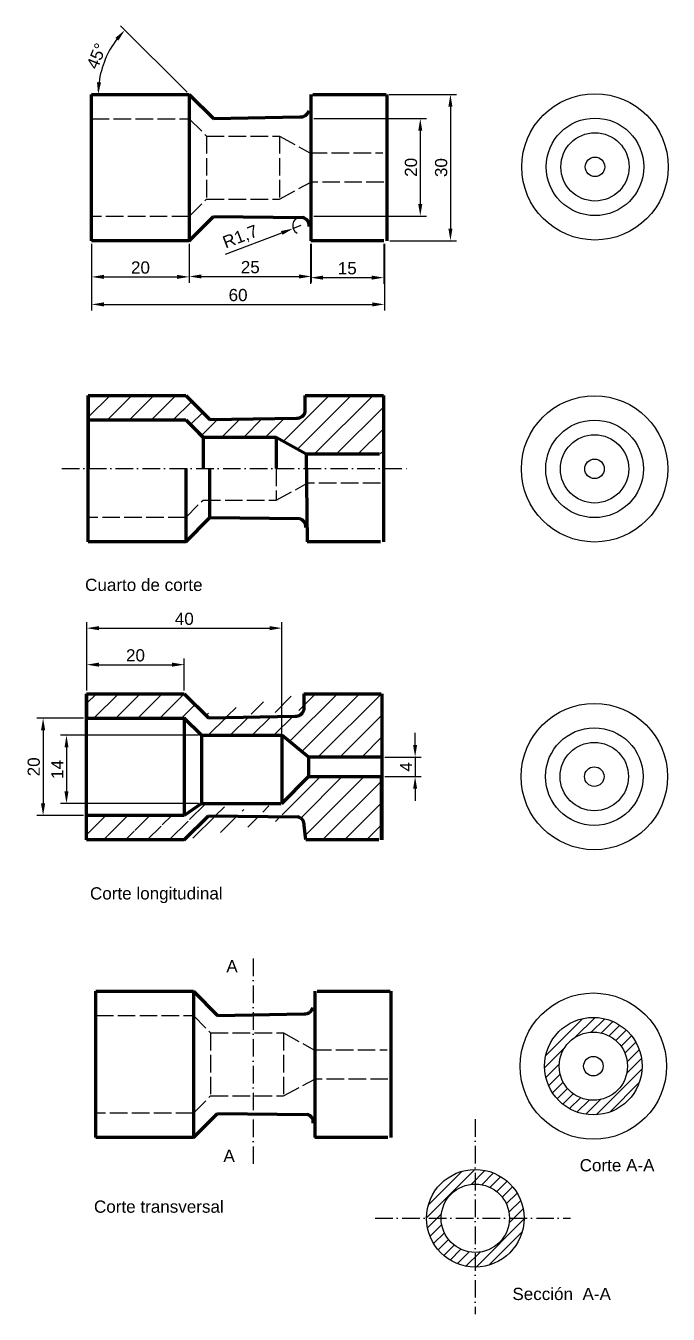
# Model space of a CAD drawing. Header units: millimetres. Extents: x 1128 to 1498, y 580 to 850.
# Drawn here: x 1128.3 to 1259.9, y 585.7 to 849.9 of the extents above; entities that cross this region are included whole.
import ezdxf

# ---------------------------------------------------------------- set-up
doc = ezdxf.new("R2010")
doc.units = ezdxf.units.MM
doc.header["$LTSCALE"] = 0.3
for name, pattern in [('ACAD_ISO02W100', [15, 12, -3]), ('ACAD_ISO04W100', [30, 24, -3, 0, -3]), ('ACAD_ISO10W100', [18, 12, -3, 0, -3])]:
    doc.linetypes.add(name, pattern=pattern)
doc.layers.get('Defpoints').update_dxf_attribs({"linetype": 'ACAD_ISO10W100'})
for name, color, linetype, lineweight, plot in [('cotas', 7, 'Continuous', 30, False), ('linea de raya larga y punto', 7, 'ACAD_ISO04W100', 30, False), ('linea discontinua', 7, 'ACAD_ISO02W100', 30, False), ('linea fina continua', 7, 'Continuous', 30, False), ('linea gruesa continua', 7, 'Continuous', 80, False), ('Nombres', 7, 'ACAD_ISO02W100', 30, False)]:
    doc.layers.add(name, color=color, linetype=linetype, lineweight=lineweight, plot=plot)
doc.layers.add('rayado', color=7, linetype='ACAD_ISO10W100', plot=False)
doc.styles.get("Standard").update_dxf_attribs({"font": 'arial.ttf'})
doc.dimstyles.new('ISO-25', dxfattribs={"dimtxt": 2.5, "dimasz": 2.5, "dimexe": 1.25, "dimexo": 0.625, "dimtad": 1, "dimtxsty": 'Standard', "dimcen": 2.5, "dimadec": 0, "dimazin": 0, "dimtfac": 1, "dimtmove": 0, "dimatfit": 3, "dimfxl": 1, "dimarcsym": 0})
pattern_1 = [(45, (1102.7096, 569.5876), (-2.245064, 2.245064), [])]

# ---------------------------------------------------------------- blocks, each defined once
blk = doc.blocks.new('*D140')
at = {"layer": 'cotas', "color": 0, "linetype": 'ByBlock', "lineweight": -2}
blk.add_line((1161.35, 836.25), (1147.71, 849.89), dxfattribs=at)
blk.add_arc((1161.79, 835.81), 18.66, 142.6809, 172.3191, dxfattribs=at)
at = {"layer": 'cotas', "color": 0, "linetype": 'ByBlock', "lineweight": 80}
for points in [[(1146.64, 847.4), (1147.26, 846.85), (1148.59, 849.01)], [(1143.71, 838.28), (1142.88, 838.33), (1143.13, 835.81)]]:
    blk.add_solid(points, dxfattribs=at)
at = {"layer": 'Defpoints', "color": 0, "linetype": 'ByBlock', "lineweight": 80}
for p in [(1145.63, 845.14), (1141.79, 835.81), (1161.79, 835.81), (1161.79, 835.81), (1166.74, 830.86)]:
    blk.add_point(p, dxfattribs=at)
at = {"layer": 'cotas', "color": 0, "linetype": 'ByBlock', "lineweight": 30, "insert": (1142.8, 843.68), "char_height": 2.5, "attachment_point": 5, "rotation": 67.5}
blk.add_mtext('45°', dxfattribs=at)
blk = doc.blocks.new('*D141')
at = {"layer": 'cotas', "color": 0, "linetype": 'ByBlock', "lineweight": -2}
for p, q in [((1141.79, 805.19), (1141.79, 791.51)), ((1201.79, 805.19), (1201.79, 791.51)), ((1144.29, 792.76), (1199.29, 792.76))]:
    blk.add_line(p, q, dxfattribs=at)
at = {"layer": 'cotas', "color": 0, "linetype": 'ByBlock', "lineweight": 80}
for points in [[(1144.29, 793.17), (1144.29, 792.34), (1141.79, 792.76)], [(1199.29, 793.17), (1199.29, 792.34), (1201.79, 792.76)]]:
    blk.add_solid(points, dxfattribs=at)
at = {"layer": 'Defpoints', "color": 0, "linetype": 'ByBlock', "lineweight": 80}
for p in [(1141.79, 805.81), (1201.79, 805.81), (1201.79, 792.76)]:
    blk.add_point(p, dxfattribs=at)
at = {"layer": 'cotas', "color": 0, "linetype": 'ByBlock', "lineweight": 30, "insert": (1171.79, 794.66), "char_height": 2.5, "attachment_point": 5}
blk.add_mtext('60', dxfattribs=at)
blk = doc.blocks.new('*D142')
at = {"layer": 'cotas', "color": 0, "linetype": 'ByBlock', "lineweight": -2}
for p, q in [((1141.79, 804.56), (1141.79, 797.15)), ((1161.79, 805.19), (1161.79, 797.15)), ((1144.29, 798.4), (1159.29, 798.4))]:
    blk.add_line(p, q, dxfattribs=at)
at = {"layer": 'cotas', "color": 0, "linetype": 'ByBlock', "lineweight": 80}
for points in [[(1144.29, 798.82), (1144.29, 797.99), (1141.79, 798.4)], [(1159.29, 798.82), (1159.29, 797.99), (1161.79, 798.4)]]:
    blk.add_solid(points, dxfattribs=at)
at = {"layer": 'Defpoints', "color": 0, "linetype": 'ByBlock', "lineweight": 80}
for p in [(1141.79, 805.19), (1161.79, 805.81), (1161.79, 798.4)]:
    blk.add_point(p, dxfattribs=at)
at = {"layer": 'cotas', "color": 0, "linetype": 'ByBlock', "lineweight": 30, "insert": (1151.79, 800.31), "char_height": 2.5, "attachment_point": 5}
blk.add_mtext('20', dxfattribs=at)
blk = doc.blocks.new('*D143')
at = {"layer": 'cotas', "color": 0, "linetype": 'ByBlock', "lineweight": -2}
for p, q in [((1161.79, 805.19), (1161.79, 797.23)), ((1186.79, 805.19), (1186.79, 797.23)), ((1164.29, 798.48), (1184.29, 798.48))]:
    blk.add_line(p, q, dxfattribs=at)
at = {"layer": 'cotas', "color": 0, "linetype": 'ByBlock', "lineweight": 80}
for points in [[(1164.29, 798.9), (1164.29, 798.07), (1161.79, 798.48)], [(1184.29, 798.9), (1184.29, 798.07), (1186.79, 798.48)]]:
    blk.add_solid(points, dxfattribs=at)
at = {"layer": 'Defpoints', "color": 0, "linetype": 'ByBlock', "lineweight": 80}
for p in [(1161.79, 805.81), (1186.79, 805.81), (1186.79, 798.48)]:
    blk.add_point(p, dxfattribs=at)
at = {"layer": 'cotas', "color": 0, "linetype": 'ByBlock', "lineweight": 30, "insert": (1174.29, 800.39), "char_height": 2.5, "attachment_point": 5}
blk.add_mtext('25', dxfattribs=at)
blk = doc.blocks.new('*D144')
at = {"layer": 'cotas', "color": 0, "linetype": 'ByBlock', "lineweight": -2}
for p, q in [((1186.66, 805.19), (1186.66, 796.99)), ((1201.66, 805.19), (1201.66, 796.99)), ((1189.16, 798.24), (1199.16, 798.24))]:
    blk.add_line(p, q, dxfattribs=at)
at = {"layer": 'cotas', "color": 0, "linetype": 'ByBlock', "lineweight": 80}
for points in [[(1189.16, 798.66), (1189.16, 797.83), (1186.66, 798.24)], [(1199.16, 798.66), (1199.16, 797.83), (1201.66, 798.24)]]:
    blk.add_solid(points, dxfattribs=at)
at = {"layer": 'Defpoints', "color": 0, "linetype": 'ByBlock', "lineweight": 80}
for p in [(1186.66, 805.81), (1201.66, 805.81), (1201.66, 798.24)]:
    blk.add_point(p, dxfattribs=at)
at = {"layer": 'cotas', "color": 0, "linetype": 'ByBlock', "lineweight": 30, "insert": (1194.16, 800.15), "char_height": 2.5, "attachment_point": 5}
blk.add_mtext('15', dxfattribs=at)
blk = doc.blocks.new('*D145')
at = {"layer": 'cotas', "color": 0, "linetype": 'ByBlock', "lineweight": -2}
for p, q in [((1202.75, 835.81), (1216.55, 835.81)), ((1215.3, 833.31), (1215.3, 808.31)), ((1202.9, 805.81), (1216.55, 805.81))]:
    blk.add_line(p, q, dxfattribs=at)
at = {"layer": 'cotas', "color": 0, "linetype": 'ByBlock', "lineweight": 80}
for points in [[(1214.88, 833.31), (1215.71, 833.31), (1215.3, 835.81)], [(1214.88, 808.31), (1215.71, 808.31), (1215.3, 805.81)]]:
    blk.add_solid(points, dxfattribs=at)
at = {"layer": 'Defpoints', "color": 0, "linetype": 'ByBlock', "lineweight": 80}
for p in [(1202.12, 835.81), (1202.28, 805.81), (1215.3, 805.81)]:
    blk.add_point(p, dxfattribs=at)
at = {"layer": 'cotas', "color": 0, "linetype": 'ByBlock', "lineweight": 30, "insert": (1213.4, 820.81), "char_height": 2.5, "attachment_point": 5, "rotation": 90}
blk.add_mtext('30', dxfattribs=at)
blk = doc.blocks.new('*D130')
at = {"layer": 'cotas', "color": 0, "linetype": 'ByBlock', "lineweight": -2}
for p, q in [((1187.29, 830.86), (1210.37, 830.86)), ((1209.12, 828.36), (1209.12, 813.36)), ((1187.29, 810.86), (1210.37, 810.86))]:
    blk.add_line(p, q, dxfattribs=at)
at = {"layer": 'cotas', "color": 0, "linetype": 'ByBlock', "lineweight": 80}
for points in [[(1208.7, 828.36), (1209.53, 828.36), (1209.12, 830.86)], [(1208.7, 813.36), (1209.53, 813.36), (1209.12, 810.86)]]:
    blk.add_solid(points, dxfattribs=at)
at = {"layer": 'Defpoints', "color": 0, "linetype": 'ByBlock', "lineweight": 80}
for p in [(1186.66, 830.86), (1186.66, 810.86), (1209.12, 810.86)]:
    blk.add_point(p, dxfattribs=at)
at = {"layer": 'cotas', "color": 0, "linetype": 'ByBlock', "lineweight": 30, "insert": (1207.22, 820.86), "char_height": 2.5, "attachment_point": 5, "rotation": 90}
blk.add_mtext('20', dxfattribs=at)
blk = doc.blocks.new('*D146')
at = {"layer": 'cotas', "color": 0, "linetype": 'ByBlock', "lineweight": -2}
for p, q in [((1140.77, 713.56), (1140.77, 720.13)), ((1143.27, 718.88), (1158.27, 718.88)), ((1160.77, 713.56), (1160.77, 720.13))]:
    blk.add_line(p, q, dxfattribs=at)
at = {"layer": 'cotas', "color": 0, "linetype": 'ByBlock', "lineweight": 80}
for points in [[(1143.27, 719.3), (1143.27, 718.47), (1140.77, 718.88)], [(1158.27, 719.3), (1158.27, 718.47), (1160.77, 718.88)]]:
    blk.add_solid(points, dxfattribs=at)
at = {"layer": 'Defpoints', "color": 0, "linetype": 'ByBlock', "lineweight": 80}
for p in [(1160.77, 718.88), (1140.77, 712.93), (1160.77, 712.93)]:
    blk.add_point(p, dxfattribs=at)
at = {"layer": 'cotas', "color": 0, "linetype": 'ByBlock', "lineweight": 30, "insert": (1150.77, 720.78), "char_height": 2.5, "attachment_point": 5}
blk.add_mtext('20', dxfattribs=at)
blk = doc.blocks.new('*D131')
at = {"layer": 'cotas', "color": 0, "linetype": 'ByBlock', "lineweight": -2}
for p, q in [((1140.77, 714.18), (1140.77, 727.62)), ((1180.77, 704.76), (1180.77, 727.62)), ((1143.27, 726.37), (1178.27, 726.37))]:
    blk.add_line(p, q, dxfattribs=at)
at = {"layer": 'cotas', "color": 0, "linetype": 'ByBlock', "lineweight": 80}
for points in [[(1143.27, 726.78), (1143.27, 725.95), (1140.77, 726.37)], [(1178.27, 726.78), (1178.27, 725.95), (1180.77, 726.37)]]:
    blk.add_solid(points, dxfattribs=at)
at = {"layer": 'Defpoints', "color": 0, "linetype": 'ByBlock', "lineweight": 80}
for p in [(1180.77, 726.37), (1140.77, 713.56), (1180.77, 704.14)]:
    blk.add_point(p, dxfattribs=at)
at = {"layer": 'cotas', "color": 0, "linetype": 'ByBlock', "lineweight": 30, "insert": (1160.77, 728.27), "char_height": 2.5, "attachment_point": 5}
blk.add_mtext('40', dxfattribs=at)
blk = doc.blocks.new('*D147')
at = {"layer": 'cotas', "color": 0, "linetype": 'ByBlock', "lineweight": -2}
for p, q in [((1140.14, 707.93), (1130.59, 707.93)), ((1131.84, 705.43), (1131.84, 690.43)), ((1140.14, 687.93), (1130.59, 687.93))]:
    blk.add_line(p, q, dxfattribs=at)
at = {"layer": 'cotas', "color": 0, "linetype": 'ByBlock', "lineweight": 80}
for points in [[(1131.42, 705.43), (1132.26, 705.43), (1131.84, 707.93)], [(1131.42, 690.43), (1132.26, 690.43), (1131.84, 687.93)]]:
    blk.add_solid(points, dxfattribs=at)
at = {"layer": 'Defpoints', "color": 0, "linetype": 'ByBlock', "lineweight": 80}
for p in [(1140.77, 707.93), (1131.84, 687.93), (1140.77, 687.93)]:
    blk.add_point(p, dxfattribs=at)
at = {"layer": 'cotas', "color": 0, "linetype": 'ByBlock', "lineweight": 30, "insert": (1129.94, 697.93), "char_height": 2.5, "attachment_point": 5, "rotation": 90}
blk.add_mtext('20', dxfattribs=at)
blk = doc.blocks.new('*D148')
at = {"layer": 'cotas', "color": 0, "linetype": 'ByBlock', "lineweight": -2}
for p, q in [((1163.68, 704.4), (1135.38, 704.4)), ((1136.63, 701.9), (1136.63, 692.9)), ((1163.68, 690.4), (1135.38, 690.4))]:
    blk.add_line(p, q, dxfattribs=at)
at = {"layer": 'cotas', "color": 0, "linetype": 'ByBlock', "lineweight": 80}
for points in [[(1136.22, 701.9), (1137.05, 701.9), (1136.63, 704.4)], [(1136.22, 692.9), (1137.05, 692.9), (1136.63, 690.4)]]:
    blk.add_solid(points, dxfattribs=at)
at = {"layer": 'Defpoints', "color": 0, "linetype": 'ByBlock', "lineweight": 80}
for p in [(1164.3, 704.4), (1136.63, 690.4), (1164.3, 690.4)]:
    blk.add_point(p, dxfattribs=at)
at = {"layer": 'cotas', "color": 0, "linetype": 'ByBlock', "lineweight": 30, "insert": (1134.75, 697.4), "char_height": 2.5, "attachment_point": 5, "rotation": 90}
blk.add_mtext('14', dxfattribs=at)
blk = doc.blocks.new('*D149')
at = {"layer": 'cotas', "color": 0, "linetype": 'ByBlock', "lineweight": -2}
for p, q in [((1208.06, 702.43), (1208.06, 704.93)), ((1201.88, 699.93), (1209.31, 699.93)), ((1208.06, 699.93), (1208.06, 695.93)), ((1201.88, 695.93), (1209.31, 695.93)), ((1208.06, 693.43), (1208.06, 690.93))]:
    blk.add_line(p, q, dxfattribs=at)
at = {"layer": 'cotas', "color": 0, "linetype": 'ByBlock', "lineweight": 80}
for points in [[(1207.65, 702.43), (1208.48, 702.43), (1208.06, 699.93)], [(1207.65, 693.43), (1208.48, 693.43), (1208.06, 695.93)]]:
    blk.add_solid(points, dxfattribs=at)
at = {"layer": 'Defpoints', "color": 0, "linetype": 'ByBlock', "lineweight": 80}
for p in [(1201.25, 699.93), (1201.25, 695.93), (1208.06, 695.93)]:
    blk.add_point(p, dxfattribs=at)
at = {"layer": 'cotas', "color": 0, "linetype": 'ByBlock', "lineweight": 30, "insert": (1206.19, 697.93), "char_height": 2.5, "attachment_point": 5, "rotation": 90}
blk.add_mtext('4', dxfattribs=at)
blk = doc.blocks.new('*D150')
at = {"layer": 'cotas', "color": 0, "linetype": 'ByBlock', "lineweight": -2}
for p, q in [((1184.66, 808.91), (1183.07, 808.3)), ((1169.24, 803.04), (1180.73, 807.41))]:
    blk.add_line(p, q, dxfattribs=at)
blk.add_arc((1184.66, 808.91), 1.7, 96.5709, 242.9382, dxfattribs=at)
at = {"layer": 'cotas', "color": 0, "linetype": 'ByBlock', "lineweight": 80}
blk.add_solid([(1180.58, 807.8), (1180.88, 807.02), (1183.07, 808.3)], dxfattribs=at)
at = {"layer": 'Defpoints', "color": 0, "linetype": 'ByBlock', "lineweight": 80}
for p in [(1184.66, 808.91), (1183.07, 808.3)]:
    blk.add_point(p, dxfattribs=at)
at = {"layer": 'cotas', "color": 0, "linetype": 'ByBlock', "lineweight": 30, "insert": (1172.31, 806.48), "char_height": 2.5, "attachment_point": 5, "rotation": 20.8539}
blk.add_mtext('R1,7', dxfattribs=at)

msp = doc.modelspace()

# ---------------------------------------------------------------- hatches: boundary and pattern name
at = {"layer": 'rayado', "linetype": 'ByBlock', "lineweight": 30}
h = msp.add_hatch(dxfattribs=at)
h.set_pattern_fill('ANSI31', color=256, style=0)
h.set_pattern_definition(pattern_1)
h.paths.add_polyline_path([(1201.565, 774.097), (1185.559, 774.097), (1185.559, 770.726, -0.3678523), (1183.755, 769.457), (1166.029, 769.132), (1161.079, 774.082), (1156.079, 774.082), (1151.079, 774.082), (1146.079, 774.082), (1141.079, 774.082), (1141.079, 769.082), (1146.079, 769.082), (1151.079, 769.082), (1156.079, 769.082), (1161.079, 769.082), (1164.614, 765.546), (1169.027, 765.546), (1179.572, 765.546), (1185.751, 762.082), (1201.565, 762.082)])
h = msp.add_hatch(dxfattribs=at)
h.set_pattern_fill('ANSI31', color=256, style=0)
h.set_pattern_definition(pattern_1)
edge = h.paths.add_edge_path()
edge.add_line((1140.766, 712.932), (1140.766, 707.932))
edge.add_line((1140.766, 712.932), (1160.766, 712.932))
edge.add_line((1140.766, 707.932), (1160.766, 707.932))
edge.add_line((1185.262, 712.932), (1186.099, 712.932))
edge.add_line((1185.262, 712.932), (1185.246, 709.577))
edge.add_line((1165.716, 707.983), (1183.442, 708.308))
edge.add_arc((1183.598, 710.002), 1.702, 264.74409, 345.52874)
edge.add_line((1186.099, 712.932), (1201.099, 712.932))
edge.add_line((1160.766, 712.932), (1165.716, 707.983))
edge.add_line((1164.302, 704.397), (1160.766, 707.932))
edge.add_line((1164.302, 704.397), (1179.26, 704.397))
edge.add_line((1179.26, 704.397), (1180.766, 704.397))
edge.add_line((1186.252, 699.932), (1180.766, 704.397))
edge.add_line((1201.252, 699.932), (1186.252, 699.932))
edge.add_line((1201.252, 712.932), (1201.252, 699.932))
h = msp.add_hatch(dxfattribs=at)
h.set_pattern_fill('ANSI31', color=256, style=0)
h.set_pattern_definition(pattern_1)
edge = h.paths.add_edge_path()
edge.add_line((1185.639, 682.932), (1185.328, 685.873))
edge.add_arc((1183.633, 686.029), 1.702, 354.74409, 435.52874)
edge.add_line((1160.766, 682.932), (1165.716, 687.882))
edge.add_line((1200.639, 682.932), (1185.639, 682.932))
edge.add_line((1160.766, 682.932), (1140.766, 682.932))
edge.add_line((1165.716, 687.882), (1184.058, 687.677))
edge.add_line((1164.302, 690.397), (1180.622, 690.397))
edge.add_line((1164.302, 690.397), (1160.766, 687.932))
edge.add_line((1160.766, 687.932), (1140.766, 687.932))
edge.add_line((1140.766, 682.932), (1140.766, 687.932))
edge.add_line((1180.766, 690.397), (1186.252, 695.932))
edge.add_line((1186.252, 695.932), (1201.134, 695.932))
edge.add_line((1201.134, 695.932), (1201.134, 682.932))
h = msp.add_hatch(dxfattribs=at)
h.set_pattern_fill('ANSI31', color=256, scale=0.5, style=0)
h.set_pattern_definition([(45, (1096.1151, 569.5876), (-1.122532, 1.122532), [])])
edge = h.paths.add_edge_path()
edge.add_arc((1244.577, 636.554), 10, 0, 360)
edge = h.paths.add_edge_path(flags=17)
edge.add_arc((1244.577, 636.554), 7, 0, 360)
at = {"layer": 'rayado', "linetype": 'Continuous', "lineweight": 30}
h = msp.add_hatch(dxfattribs=at)
h.set_pattern_fill('ANSI31', color=256, scale=0.5, style=0)
h.set_pattern_definition([(45, (1102.7096, 569.5876), (-1.122532, 1.122532), [])])
edge = h.paths.add_edge_path()
edge.add_arc((1220.395, 605.366), 10, 0, 360)
edge = h.paths.add_edge_path(flags=17)
edge.add_arc((1220.395, 605.366), 7, 0, 360)

# ---------------------------------------------------------------- linework, layer by layer
at = {"layer": 'linea de raya larga y punto', "linetype": 'ACAD_ISO10W100', "lineweight": 30}
for p, q in [((1135.709, 759.082), (1206.49, 759.082)), ((1174.852, 658.599), (1174.852, 615.757)), ((1220.395, 625.683), (1220.395, 585.683)), ((1199.898, 605.366), (1239.898, 605.366))]:
    msp.add_line(p, q, dxfattribs=at)
at = {"layer": 'linea discontinua', "linetype": 'ACAD_ISO02W100', "lineweight": 30}
for p, q in [((1141.791, 830.811), (1161.791, 830.811)), ((1161.791, 830.811), (1165.327, 827.276)), ((1165.327, 827.276), (1180.285, 827.276)), ((1165.327, 827.276), (1165.327, 814.347)), ((1180.285, 827.276), (1180.285, 814.347)), ((1180.285, 827.276), (1186.463, 823.811)), ((1186.463, 823.811), (1201.463, 823.811)), ((1180.285, 814.347), (1186.664, 817.811)), ((1201.664, 817.811), (1186.664, 817.811)), ((1161.791, 810.811), (1165.327, 814.347)), ((1165.327, 814.347), (1180.285, 814.347)), ((1161.791, 810.811), (1141.791, 810.811)), ((1179.572, 759.082), (1179.572, 752.617)), ((1179.572, 752.617), (1185.952, 756.082)), ((1200.952, 756.082), (1185.952, 756.082)), ((1161.079, 749.082), (1164.614, 752.617)), ((1164.614, 752.617), (1179.572, 752.617)), ((1161.079, 749.082), (1141.079, 749.082)), ((1142.633, 646.916), (1162.633, 646.916)), ((1162.633, 646.916), (1166.169, 643.381)), ((1166.169, 643.381), (1181.127, 643.381)), ((1166.169, 643.381), (1166.169, 630.452)), ((1181.127, 643.381), (1181.127, 630.452)), ((1181.127, 643.381), (1187.305, 639.916)), ((1187.305, 639.916), (1202.305, 639.916)), ((1181.127, 630.452), (1187.506, 633.916)), ((1202.506, 633.916), (1187.506, 633.916)), ((1162.633, 626.916), (1166.169, 630.452)), ((1166.169, 630.452), (1181.127, 630.452)), ((1162.633, 626.916), (1142.633, 626.916))]:
    msp.add_line(p, q, dxfattribs=at)
at = {"layer": 'linea fina continua', "linetype": 'ByBlock', "lineweight": 30}
for centre, radius in [((1244.916, 820.956), 15), ((1244.916, 820.956), 10), ((1244.916, 820.956), 7), ((1244.916, 820.956), 2), ((1244.825, 759.03), 15), ((1244.825, 759.03), 10), ((1244.825, 759.03), 7), ((1244.825, 759.03), 2), ((1244.772, 695.932), 15), ((1244.772, 695.932), 10), ((1244.772, 695.932), 7), ((1244.772, 695.932), 2), ((1244.577, 636.554), 15), ((1244.577, 636.554), 10), ((1244.577, 636.554), 7), ((1244.577, 636.554), 2)]:
    msp.add_circle(centre, radius, dxfattribs=at)
at = {"layer": 'linea fina continua', "linetype": 'Continuous', "lineweight": 30}
for radius in [10, 7]:
    msp.add_circle((1220.395, 605.366), radius, dxfattribs=at)
at = {"layer": 'linea gruesa continua', "linetype": 'ByBlock', "lineweight": 100}
for p, q in [((1141.791, 835.811), (1161.791, 835.811)), ((1141.791, 805.811), (1141.791, 835.811)), ((1161.791, 835.811), (1161.791, 805.811)), ((1161.791, 835.811), (1166.741, 830.862)), ((1186.664, 835.811), (1186.664, 805.811)), ((1187.124, 835.811), (1202.124, 835.811)), ((1202.277, 835.811), (1202.277, 805.811)), ((1166.741, 830.862), (1184.467, 831.187)), ((1161.791, 805.811), (1166.741, 810.761)), ((1166.741, 810.761), (1185.083, 810.556)), ((1161.791, 805.811), (1141.791, 805.811)), ((1201.664, 805.811), (1186.664, 805.811))]:
    msp.add_line(p, q, dxfattribs=at)
at = {"layer": 'linea gruesa continua', "linetype": 'ByBlock', "lineweight": 80}
for p, q in [((1141.079, 774.082), (1161.079, 774.082)), ((1141.079, 744.082), (1141.079, 774.082)), ((1141.079, 774.082), (1141.079, 759.082)), ((1141.079, 769.082), (1141.079, 774.082)), ((1141.079, 769.082), (1141.079, 774.082)), ((1141.079, 769.082), (1141.079, 774.082)), ((1141.079, 774.082), (1141.079, 774.082)), ((1141.079, 769.082), (1141.079, 774.082)), ((1141.079, 774.082), (1141.079, 769.082)), ((1141.079, 774.082), (1141.079, 774.082)), ((1141.079, 774.082), (1146.079, 774.082)), ((1146.079, 774.082), (1151.079, 774.082)), ((1151.079, 774.082), (1156.079, 774.082)), ((1156.079, 774.082), (1161.079, 774.082)), ((1161.079, 774.082), (1166.029, 769.132)), ((1161.079, 774.082), (1164.614, 770.546)), ((1185.559, 770.726), (1185.559, 774.097)), ((1185.559, 774.097), (1201.565, 774.097)), ((1201.565, 774.082), (1201.565, 744.082)), ((1141.079, 769.082), (1161.079, 769.082)), ((1141.079, 769.082), (1146.079, 769.082)), ((1146.079, 769.082), (1151.079, 769.082)), ((1151.079, 769.082), (1156.079, 769.082)), ((1156.079, 769.082), (1161.079, 769.082)), ((1161.079, 769.082), (1164.614, 765.546)), ((1161.079, 769.082), (1164.555, 765.487)), ((1166.029, 769.132), (1183.755, 769.457)), ((1164.614, 765.546), (1179.572, 765.546)), ((1164.614, 765.546), (1164.614, 759.082)), ((1164.614, 765.546), (1169.027, 765.546)), ((1179.572, 765.546), (1185.751, 762.082)), ((1179.572, 765.546), (1179.572, 759.082)), ((1185.751, 762.082), (1200.751, 762.082)), ((1185.751, 762.082), (1185.952, 744.082)), ((1161.079, 759.082), (1161.079, 744.082)), ((1166.029, 749.031), (1166.029, 759.082)), ((1161.079, 744.082), (1166.029, 749.031)), ((1166.029, 749.031), (1184.371, 748.826)), ((1161.079, 744.082), (1141.079, 744.082)), ((1200.952, 744.082), (1185.952, 744.082)), ((1140.766, 712.932), (1160.766, 712.932)), ((1140.766, 682.932), (1140.766, 712.932)), ((1140.766, 712.932), (1140.766, 707.932)), ((1160.766, 712.932), (1165.716, 707.983)), ((1185.262, 712.932), (1185.246, 709.577)), ((1185.262, 712.932), (1186.099, 712.932)), ((1186.099, 712.932), (1201.099, 712.932)), ((1201.252, 712.932), (1201.252, 682.932)), ((1201.252, 712.932), (1201.252, 699.932)), ((1165.716, 707.983), (1183.442, 708.308)), ((1140.766, 707.932), (1160.766, 707.932)), ((1164.302, 704.397), (1160.766, 707.932)), ((1160.766, 707.932), (1160.766, 687.932)), ((1164.302, 704.397), (1179.26, 704.397)), ((1164.302, 704.397), (1164.302, 690.397)), ((1179.26, 704.397), (1180.766, 704.397)), ((1180.766, 704.397), (1180.766, 690.397)), ((1186.252, 699.932), (1180.766, 704.397)), ((1201.252, 699.932), (1186.252, 699.932)), ((1186.252, 699.932), (1186.252, 695.932)), ((1180.766, 690.397), (1186.252, 695.932)), ((1186.252, 695.932), (1201.134, 695.932)), ((1201.134, 695.932), (1201.134, 682.932)), ((1164.302, 690.397), (1160.766, 687.932)), ((1164.302, 690.397), (1180.622, 690.397)), ((1180.766, 691.468), (1180.766, 691.468)), ((1160.766, 687.932), (1140.766, 687.932)), ((1140.766, 682.932), (1140.766, 687.932)), ((1160.766, 682.932), (1165.716, 687.882)), ((1165.716, 687.882), (1184.058, 687.677)), ((1185.639, 682.932), (1185.328, 685.873)), ((1160.766, 682.932), (1140.766, 682.932)), ((1200.639, 682.932), (1185.639, 682.932)), ((1142.633, 651.916), (1162.633, 651.916)), ((1142.633, 621.916), (1142.633, 651.916)), ((1162.633, 651.916), (1162.633, 621.916)), ((1162.633, 651.916), (1167.583, 646.967)), ((1187.506, 651.916), (1187.506, 621.916)), ((1187.966, 651.916), (1202.966, 651.916)), ((1203.119, 651.916), (1203.119, 621.916)), ((1167.583, 646.967), (1185.309, 647.292)), ((1162.633, 621.916), (1167.583, 626.866)), ((1167.583, 626.866), (1185.926, 626.661)), ((1162.633, 621.916), (1142.633, 621.916)), ((1202.506, 621.916), (1187.506, 621.916))]:
    msp.add_line(p, q, dxfattribs=at)
at = {"layer": 'linea gruesa continua', "linetype": 'ByBlock', "lineweight": 100}
for centre, start, end in [((1184.623, 832.881), 264.74409, 345.52874), ((1184.658, 808.908), 354.74409, 75.52874)]:
    msp.add_arc(centre, 1.702, start, end, dxfattribs=at)
at = {"layer": 'linea gruesa continua', "linetype": 'ByBlock', "lineweight": 80}
for centre, start, end in [((1183.911, 771.152), 264.74409, 345.52874), ((1183.946, 747.179), 354.74409, 75.52874), ((1183.598, 710.002), 264.74409, 345.52874), ((1183.633, 686.029), 354.74409, 75.52874), ((1185.465, 648.986), 264.74409, 345.52874), ((1185.5, 625.013), 354.74409, 75.52874)]:
    msp.add_arc(centre, 1.702, start, end, dxfattribs=at)
at = {"layer": 'Nombres', "linetype": 'ByBlock', "lineweight": 30}
msp.add_line((1200.751, 762.082), (1200.751, 762.082), dxfattribs=at)
msp.add_line((1200.751, 762.082), (1200.751, 762.082), dxfattribs=at)

# ---------------------------------------------------------------- texts
at = {"layer": 'Nombres', "linetype": 'ByBlock', "lineweight": 30, "char_height": 2.5, "attachment_point": 1}
for s, width, insert in [('Cuarto de corte ', 62.84051, (1140.445, 736.494)), ('Corte longitudinal', 56.72139, (1141.449, 673.231))]:
    msp.add_mtext_dynamic_manual_height_columns(s, width=width, gutter_width=12.5, heights=[0], dxfattribs=dict(at, insert=insert))
at = {"layer": 'Nombres', "linetype": 'ACAD_ISO10W100', "lineweight": 50, "char_height": 2.5, "attachment_point": 1}
for s, width, insert in [('A', 2.57423, (1169.384, 658.291)), ('A', 2.57423, (1168.792, 619.427)), ('Corte A-A', 40.32941, (1241.775, 617.481)), ('Corte transversal', 45.07297, (1142.263, 608.995)), ('Sección  A-A', 39.05616, (1227.992, 591.094))]:
    msp.add_mtext_dynamic_manual_height_columns(s, width=width, gutter_width=12.5, heights=[0], dxfattribs=dict(at, insert=insert))

# ---------------------------------------------------------------- dimensions: what is measured, and where the dimension line sits
at = {"layer": 'cotas', "linetype": 'ByBlock', "lineweight": 30}
dim = msp.add_angular_dim_2l(base=(1145.629, 845.143), line1=((1141.791, 835.811), (1161.791, 835.811)), line2=((1161.791, 835.811), (1166.741, 830.862)), dimstyle='ISO-25', dxfattribs=at)
dim.commit()
dim.dimension.update_dxf_attribs({"geometry": '*D140', "text_midpoint": (1142.797, 843.679)})
for base, p1, p2, picture, middle in [((1215.298, 805.811), (1202.124, 835.811), (1202.277, 805.811), '*D145', (1213.395, 820.811)), ((1209.117, 810.862), (1186.664, 830.862), (1186.664, 810.862), '*D130', (1207.216, 820.862)), ((1131.839, 687.932), (1140.766, 707.932), (1140.766, 687.932), '*D147', (1129.937, 697.932)), ((1136.635, 690.397), (1164.302, 704.397), (1164.302, 690.397), '*D148', (1134.755, 697.397)), ((1208.062, 695.932), (1201.252, 699.932), (1201.252, 695.932), '*D149', (1206.187, 697.932))]:
    dim = msp.add_linear_dim(base=base, p1=p1, p2=p2, angle=90, dimstyle='ISO-25', dxfattribs=at)
    dim.commit()
    dim.dimension.update_dxf_attribs({"geometry": picture, "text_midpoint": middle})
dim = msp.add_radius_dim(center=(1184.658, 808.908), mpoint=(1183.068, 808.302), dimstyle='ISO-25', dxfattribs=at)
dim.commit()
dim.dimension.update_dxf_attribs({"geometry": '*D150', "text_midpoint": (1173.069, 804.494), "dimtype": 164})
for base, p1, p2, picture, middle in [((1201.791, 792.755), (1141.791, 805.811), (1201.791, 805.811), '*D141', (1171.791, 794.657)), ((1161.791, 798.404), (1141.791, 805.186), (1161.791, 805.811), '*D142', (1151.791, 800.306)), ((1186.791, 798.485), (1161.791, 805.811), (1186.791, 805.811), '*D143', (1174.291, 800.386)), ((1201.664, 798.244), (1186.664, 805.811), (1201.664, 805.811), '*D144', (1194.164, 800.145)), ((1180.766, 726.366), (1140.766, 713.557), (1180.766, 704.139), '*D131', (1160.766, 728.267)), ((1160.766, 718.883), (1140.766, 712.932), (1160.766, 712.932), '*D146', (1150.766, 720.784))]:
    dim = msp.add_linear_dim(base=base, p1=p1, p2=p2, dimstyle='ISO-25', dxfattribs=at)
    dim.commit()
    dim.dimension.update_dxf_attribs({"geometry": picture, "text_midpoint": middle})

doc.saveas('drawing.dxf')
